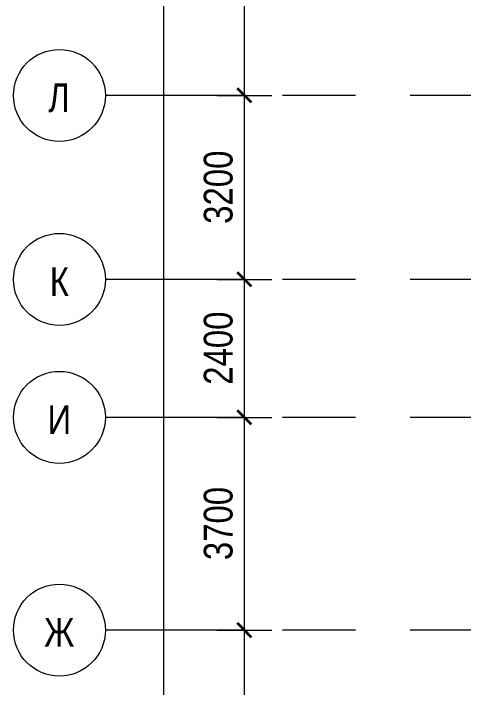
# Model space of a CAD drawing. Header units: millimetres. Extents: x 48966 to 155647, y -43515 to 30475.
# Drawn here: x 48966 to 56800, y 1418 to 13142 of the extents above; entities that cross this region are included whole.
import ezdxf

# ---------------------------------------------------------------- set-up
doc = ezdxf.new("R2010")
doc.units = ezdxf.units.MM
doc.linetypes.add('Осевые', pattern=[6350, 1270, -952.5, 3175, -952.5])
for name, color, linetype, lineweight in [('Оси', 7, 'Continuous', 9), ('Оси-1', 7, 'Continuous', 18), ('Оси-2', 7, 'Осевые', 9), ('Размеры', 7, 'Continuous', 9), ('Размеры-200', 7, 'Continuous', 9)]:
    doc.layers.add(name, color=color, linetype=linetype, lineweight=lineweight)
doc.styles.add('Arial Narrow', font='ARIALN.TTF', dxfattribs={"height": 500})
doc.dimstyles.new('Диагональ_-_2_5_мм_Arial_narrow', dxfattribs={"dimscale": 304.8, "dimtxt": 511.715487, "dimasz": 0.787402, "dimexe": 1.574803, "dimexo": 0.0625, "dimgap": 0.19685, "dimtad": 1, "dimdec": 0, "dimzin": 0, "dimdsep": 46, "dimtxsty": 'Arial Narrow', "dimblk1": 'OBLIQUE', "dimblk2": 'OBLIQUE', "dimsah": 1, "dimcen": 0.09, "dimdle": 1.574803, "dimazin": 0, "dimtfac": 1, "dimtdec": 4, "dimtix": 1, "dimtmove": 0, "dimatfit": 3, "dimfxl": 1.574803, "dimfxlon": 1, "dimtvp": 1, "dimtolj": 1, "dimtzin": 0, "dimarcsym": 2})
doc.dimstyles.new('Диагональ_-_2_5_мм_Arial_narrow_1', dxfattribs={"dimscale": 304.8, "dimtxt": 511.715487, "dimasz": 0.787402, "dimexe": 1.574803, "dimexo": 0.0625, "dimgap": 0.19685, "dimtad": 1, "dimdec": 0, "dimzin": 0, "dimdsep": 46, "dimtxsty": 'Arial Narrow', "dimblk1": 'OBLIQUE', "dimblk2": 'OBLIQUE', "dimsah": 1, "dimcen": 0.09, "dimdle": 1.574803, "dimazin": 0, "dimtfac": 1, "dimtdec": 4, "dimtix": 1, "dimtmove": 1, "dimatfit": 3, "dimfxl": 1.574803, "dimfxlon": 1, "dimtvp": 1, "dimtolj": 1, "dimtzin": 0, "dimarcsym": 2})

# ---------------------------------------------------------------- blocks, each defined once
blk = doc.blocks.new('Ось сетки - По умолчанию 2-349628-План -1-го этажа на отм_ -10_350')
at = {"layer": 'Оси-1'}
blk.add_circle((0, 0), 4, dxfattribs=at)
blk = doc.blocks.new('DIMBLOCK18-План -1-го этажа на отм_ -10_350')
at = {"layer": 'Размеры-200', "lineweight": 35, "transparency": 16777216}
for points in [[(51585, 25417), (51465, 25537), (51705, 25297)], [(51585, -31383), (51465, -31263), (51705, -31503)]]:
    blk.add_hatch(color=256, dxfattribs=at).paths.add_polyline_path(points, flags=0)
at = {"layer": 'Размеры-200', "transparency": 16777216}
for p, q in [((51585, -31863), (51585, 25897)), ((51105, 25417), (52065, 25417)), ((51585, 25417), (51105, 25417)), ((51585, -1550), (51585, -3533)), ((51585, -3533), (51585, -2983)), ((51105, -31383), (52065, -31383)), ((51585, -31383), (51105, -31383))]:
    blk.add_line(p, q, dxfattribs=at)
at = {"layer": 'Размеры-200', "lineweight": 35, "transparency": 16777216}
for p, q in [((51585, 25417), (51465, 25537)), ((51465, 25537), (51705, 25297)), ((51705, 25297), (51585, 25417)), ((51585, -31383), (51465, -31263)), ((51465, -31263), (51705, -31503)), ((51705, -31503), (51585, -31383))]:
    blk.add_line(p, q, dxfattribs=at)
at = {"layer": 'Размеры-200', "color": 0, "transparency": 16777216, "insert": (50879, -3133), "char_height": 500, "width": 1900.66, "attachment_point": 1, "rotation": 90, "line_spacing_factor": 0.974696, "style": 'Arial Narrow'}
blk.add_mtext('56800', dxfattribs=at)
blk = doc.blocks.new('_Oblique')
at = {"color": 0, "linetype": 'ByBlock', "lineweight": -2}
blk.add_line((-0.5, -0.5), (0.5, 0.5), dxfattribs=at)
blk = doc.blocks.new('DIMBLOCK25-План -1-го этажа на отм_ -10_350')
at = {"layer": 'Размеры-200', "lineweight": 35, "transparency": 16777216}
for points in [[(52985, 2417), (52865, 2537), (53105, 2297)], [(52985, -3683), (52865, -3563), (53105, -3803)]]:
    blk.add_hatch(color=256, dxfattribs=at).paths.add_polyline_path(points, flags=0)
for p, q in [((52985, 2417), (52865, 2537)), ((52865, 2537), (53105, 2297)), ((53105, 2297), (52985, 2417)), ((52985, -3683), (52865, -3563)), ((52865, -3563), (53105, -3803)), ((53105, -3803), (52985, -3683))]:
    blk.add_line(p, q, dxfattribs=at)
at = {"layer": 'Размеры-200', "transparency": 16777216}
for p, q in [((52505, 2417), (53465, 2417)), ((52985, 2417), (52505, 2417)), ((52985, -3683), (52985, 2417)), ((52505, -3683), (53465, -3683)), ((52985, -3683), (52505, -3683))]:
    blk.add_line(p, q, dxfattribs=at)
at = {"layer": 'Размеры-200', "color": 0, "transparency": 16777216, "insert": (52279, -1266), "char_height": 500, "width": 1520.53, "attachment_point": 1, "rotation": 90, "line_spacing_factor": 0.974696, "style": 'Arial Narrow'}
blk.add_mtext('6100', dxfattribs=at)
blk = doc.blocks.new('DIMBLOCK26-План -1-го этажа на отм_ -10_350')
at = {"layer": 'Размеры-200', "lineweight": 35, "transparency": 16777216}
for points in [[(52985, 6117), (52865, 6237), (53105, 5997)], [(52985, 2417), (52865, 2537), (53105, 2297)]]:
    blk.add_hatch(color=256, dxfattribs=at).paths.add_polyline_path(points, flags=0)
for p, q in [((52985, 6117), (52865, 6237)), ((52865, 6237), (53105, 5997)), ((53105, 5997), (52985, 6117)), ((52985, 2417), (52865, 2537)), ((52865, 2537), (53105, 2297)), ((53105, 2297), (52985, 2417))]:
    blk.add_line(p, q, dxfattribs=at)
at = {"layer": 'Размеры-200', "transparency": 16777216}
for p, q in [((52505, 6117), (53465, 6117)), ((52985, 6117), (52505, 6117)), ((52985, 2417), (52985, 6117)), ((52505, 2417), (53465, 2417)), ((52985, 2417), (52505, 2417))]:
    blk.add_line(p, q, dxfattribs=at)
at = {"layer": 'Размеры-200', "color": 0, "transparency": 16777216, "insert": (52279, 3634), "char_height": 500, "width": 1520.53, "attachment_point": 1, "rotation": 90, "line_spacing_factor": 0.974696, "style": 'Arial Narrow'}
blk.add_mtext('3700', dxfattribs=at)
blk = doc.blocks.new('DIMBLOCK27-План -1-го этажа на отм_ -10_350')
at = {"layer": 'Размеры-200', "lineweight": 35, "transparency": 16777216}
for points in [[(52985, 8517), (52865, 8637), (53105, 8397)], [(52985, 6117), (52865, 6237), (53105, 5997)]]:
    blk.add_hatch(color=256, dxfattribs=at).paths.add_polyline_path(points, flags=0)
for p, q in [((52985, 8517), (52865, 8637)), ((52865, 8637), (53105, 8397)), ((53105, 8397), (52985, 8517)), ((52985, 6117), (52865, 6237)), ((52865, 6237), (53105, 5997)), ((53105, 5997), (52985, 6117))]:
    blk.add_line(p, q, dxfattribs=at)
at = {"layer": 'Размеры-200', "transparency": 16777216}
for p, q in [((52505, 8517), (53465, 8517)), ((52985, 8517), (52505, 8517)), ((52985, 6117), (52985, 8517)), ((52505, 6117), (53465, 6117)), ((52985, 6117), (52505, 6117))]:
    blk.add_line(p, q, dxfattribs=at)
at = {"layer": 'Размеры-200', "color": 0, "transparency": 16777216, "insert": (52279, 6684), "char_height": 500, "width": 1520.53, "attachment_point": 1, "rotation": 90, "line_spacing_factor": 0.974696, "style": 'Arial Narrow'}
blk.add_mtext('2400', dxfattribs=at)
blk = doc.blocks.new('DIMBLOCK28-План -1-го этажа на отм_ -10_350')
at = {"layer": 'Размеры-200', "lineweight": 35, "transparency": 16777216}
for points in [[(52985, 11717), (52865, 11837), (53105, 11597)], [(52985, 8517), (52865, 8637), (53105, 8397)]]:
    blk.add_hatch(color=256, dxfattribs=at).paths.add_polyline_path(points, flags=0)
for p, q in [((52985, 11717), (52865, 11837)), ((52865, 11837), (53105, 11597)), ((53105, 11597), (52985, 11717)), ((52985, 8517), (52865, 8637)), ((52865, 8637), (53105, 8397)), ((53105, 8397), (52985, 8517))]:
    blk.add_line(p, q, dxfattribs=at)
at = {"layer": 'Размеры-200', "transparency": 16777216}
for p, q in [((52505, 11717), (53465, 11717)), ((52985, 11717), (52505, 11717)), ((52985, 8517), (52985, 11717)), ((52505, 8517), (53465, 8517)), ((52985, 8517), (52505, 8517))]:
    blk.add_line(p, q, dxfattribs=at)
at = {"layer": 'Размеры-200', "color": 0, "transparency": 16777216, "insert": (52279, 9484), "char_height": 500, "width": 1520.53, "attachment_point": 1, "rotation": 90, "line_spacing_factor": 0.974696, "style": 'Arial Narrow'}
blk.add_mtext('3200', dxfattribs=at)
blk = doc.blocks.new('DIMBLOCK29-План -1-го этажа на отм_ -10_350')
at = {"layer": 'Размеры-200', "lineweight": 35, "transparency": 16777216}
for points in [[(52985, 19517), (52865, 19637), (53105, 19397)], [(52985, 11717), (52865, 11837), (53105, 11597)]]:
    blk.add_hatch(color=256, dxfattribs=at).paths.add_polyline_path(points, flags=0)
for p, q in [((52985, 19517), (52865, 19637)), ((52865, 19637), (53105, 19397)), ((53105, 19397), (52985, 19517)), ((52985, 11717), (52865, 11837)), ((52865, 11837), (53105, 11597)), ((53105, 11597), (52985, 11717))]:
    blk.add_line(p, q, dxfattribs=at)
at = {"layer": 'Размеры-200', "transparency": 16777216}
for p, q in [((52505, 19517), (53465, 19517)), ((52985, 19517), (52505, 19517)), ((52985, 11717), (52985, 19517)), ((52505, 11717), (53465, 11717)), ((52985, 11717), (52505, 11717))]:
    blk.add_line(p, q, dxfattribs=at)
at = {"layer": 'Размеры-200', "color": 0, "transparency": 16777216, "insert": (52279, 14984), "char_height": 500, "width": 1520.53, "attachment_point": 1, "rotation": 90, "line_spacing_factor": 0.974696, "style": 'Arial Narrow'}
blk.add_mtext('7800', dxfattribs=at)

msp = doc.modelspace()

# ---------------------------------------------------------------- linework, layer by layer
at = {"layer": 'Оси-2'}
for p, q in [((150171.6, 11717.1), (50565.6, 11717.1)), ((150171.6, 8517.1), (50565.6, 8517.1)), ((150171.6, 6117.1), (50565.6, 6117.1)), ((150171.6, 2417.1), (50565.6, 2417.1))]:
    msp.add_line(p, q, dxfattribs=at)

# ---------------------------------------------------------------- block references
at = {"layer": 'Оси-1', "xscale": 199.9999999999999, "yscale": 199.9999999999999, "zscale": 199.9999999999999, "rotation": 89.99999999999982}
for p in [(49765.6, 11717.1), (49765.6, 8517.1), (49765.6, 6117.1), (49765.6, 2417.1)]:
    msp.add_blockref('Ось сетки - По умолчанию 2-349628-План -1-го этажа на отм_ -10_350', p, dxfattribs=at)

# ---------------------------------------------------------------- texts
at = {"layer": 'Оси', "char_height": 500, "attachment_point": 1, "style": 'Arial Narrow'}
for s, insert, width in [('\\fArial Narrow|b0|i0|c204|p34|;Л', (49570.4, 11927.7), 464.979), ('\\fArial Narrow|b0|i0|c204|p34|;К', (49597.4, 8727.7), 400.844), ('\\fArial Narrow|b0|i0|c204|p34|;И', (49557.4, 6327.7), 497.046), ('\\fArial Narrow|b0|i0|c204|p34|;Ж', (49498.4, 2627.7), 641.35)]:
    msp.add_mtext(s, dxfattribs=dict(at, insert=insert, width=width))

# ---------------------------------------------------------------- dimensions: what is measured, and where the dimension line sits
at = {"layer": 'Размеры'}
dim = msp.add_linear_dim(base=(51585.5, 25417.1), p1=(51105.5, -31382.9), p2=(51105.5, 25417.1), angle=90, dimstyle='Диагональ_-_2_5_мм_Arial_narrow_1', override={"dimpost": '<>', "dimfxl": 56800}, dxfattribs=at)
dim.commit()
dim.dimension.update_dxf_attribs({"geometry": 'DIMBLOCK18-План -1-го этажа на отм_ -10_350', "text_midpoint": (51212.6, -2183.1), "dimtype": 160, "text_rotation": 90})
for base, p1, p2, override, picture, middle in [((52985.5, 19517.1), (52505.5, 11717.1), (52505.5, 19517.1), {"dimpost": '<>', "dimfxl": 7800}, 'DIMBLOCK29-План -1-го этажа на отм_ -10_350', (52670.2, 15617.1)), ((52985.5, 11717.1), (52505.5, 8517.1), (52505.5, 11717.1), {"dimpost": '<>', "dimfxl": 3200}, 'DIMBLOCK28-План -1-го этажа на отм_ -10_350', (52670.2, 10117.1)), ((52985.5, 8517.1), (52505.5, 6117.1), (52505.5, 8517.1), {"dimpost": '<>', "dimfxl": 2400}, 'DIMBLOCK27-План -1-го этажа на отм_ -10_350', (52670.2, 7317.1)), ((52985.5, 6117.1), (52505.5, 2417.1), (52505.5, 6117.1), {"dimpost": '<>', "dimfxl": 3700}, 'DIMBLOCK26-План -1-го этажа на отм_ -10_350', (52670.2, 4267.1)), ((52985.5, 2417.1), (52505.5, -3682.9), (52505.5, 2417.1), {"dimpost": '<>', "dimfxl": 6100}, 'DIMBLOCK25-План -1-го этажа на отм_ -10_350', (52670.2, -632.9))]:
    dim = msp.add_linear_dim(base=base, p1=p1, p2=p2, angle=90, dimstyle='Диагональ_-_2_5_мм_Arial_narrow', override=override, dxfattribs=at)
    dim.commit()
    dim.dimension.update_dxf_attribs({"geometry": picture, "text_midpoint": middle})

doc.saveas('drawing.dxf')
